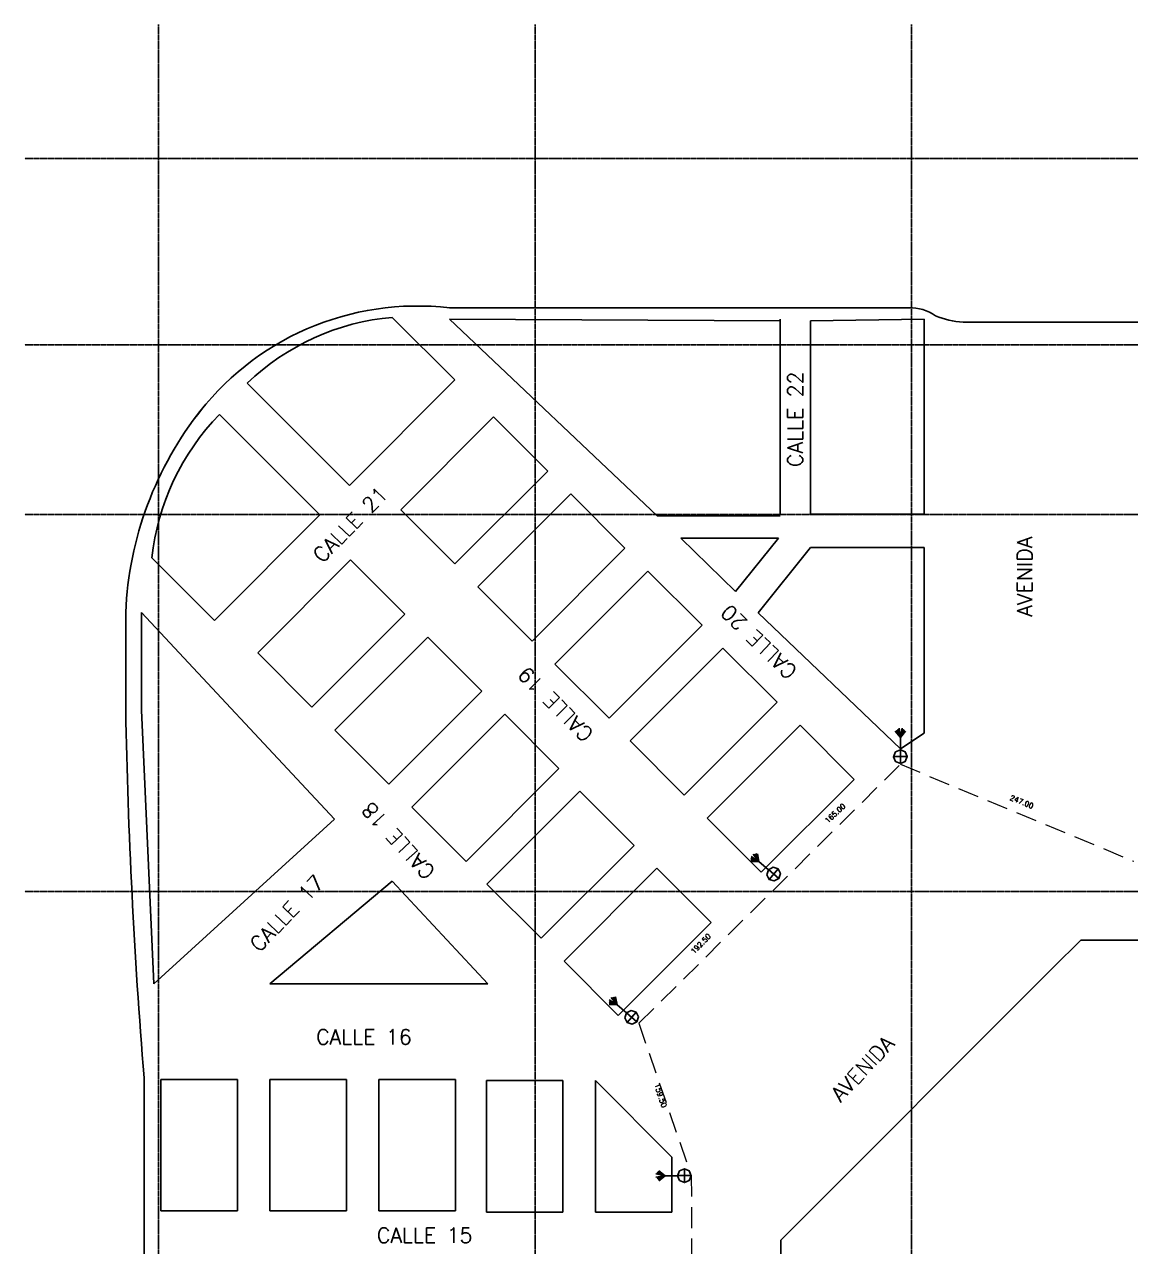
# Model space of a CAD drawing. Header units: inches. Extents: x 736 to 3495, y 736 to 3492.
# Drawn here: x 736 to 1793, y 2325 to 3492 of the extents above; entities that cross this region are included whole.
import ezdxf

# ---------------------------------------------------------------- set-up
doc = ezdxf.new("R2010")
doc.units = ezdxf.units.IN
doc.header["$MEASUREMENT"] = 0
doc.linetypes.add('CENTER', pattern=[2, 1.25, -0.25, 0.25, -0.25])
doc.linetypes.add('HIDDEN', pattern=[0.375, 0.25, -0.125])
doc.layers.get('0').update_dxf_attribs({"linetype": 'CONTINUOUS'})
doc.layers.get('Defpoints').update_dxf_attribs({"linetype": 'CONTINUOUS'})
for name, color, linetype in [('CABLES', 170, 'CONTINUOUS'), ('CAJA NAP', 90, 'CONTINUOUS'), ('CALLES', 6, 'CONTINUOUS'), ('CALLES NOMBRES', 10, 'CONTINUOUS'), ('COTAS', 130, 'CONTINUOUS'), ('GRID', 9, 'CENTER'), ('POSTES', 2, 'CONTINUOUS')]:
    doc.layers.add(name, color=color, linetype=linetype)
doc.styles.add('ARCHITXT', font='simplex.shx')
doc.dimstyles.new('RGA1-8', dxfattribs={"dimtxt": 0.0938, "dimasz": 0.125, "dimexe": 0.09375, "dimexo": 0.125, "dimgap": 0.0625, "dimtad": 1, "dimdec": 6, "dimrnd": 0.5, "dimzin": 3, "dimdsep": 46, "dimlunit": 4, "dimtxsty": 'ARCHITXT', "dimcen": 0.1875, "dimdle": 0.09375, "dimclrd": 256, "dimclre": 256, "dimadec": 0, "dimazin": 0, "dimtfac": 1, "dimtdec": 6, "dimtmove": 2, "dimatfit": 3, "dimfxl": 1, "dimtolj": 1, "dimtzin": 3, "dimarcsym": 0})

# ---------------------------------------------------------------- blocks, each defined once
blk = doc.blocks.new('*D233')
at = {"layer": 'COTAS', "linetype": 'ByBlock', "lineweight": -2, "transparency": 16777216}
for p, q in [((1573.1, 2792.9), (1573, 2792.8)), ((1802.7, 2701.9), (1802.6, 2701.8))]:
    blk.add_line(p, q, dxfattribs=at)
at = {"layer": 'Defpoints', "color": 0, "linetype": 'ByBlock', "lineweight": -3, "transparency": 16777216}
for p in [(1573, 2792.8), (1802.6, 2701.7), (1802.6, 2701.7)]:
    blk.add_point(p, dxfattribs=at)
at = {"layer": 'COTAS', "color": 0, "linetype": 'ByBlock', "lineweight": -3, "transparency": 16777216, "insert": (1688.8, 2749.6), "char_height": 5, "attachment_point": 5, "rotation": 338.3764, "style": 'ARCHITXT'}
blk.add_mtext('\\A1;247.00', dxfattribs=at)
blk = doc.blocks.new('*D236')
at = {"layer": 'COTAS', "linetype": 'ByBlock', "lineweight": -2, "transparency": 16777216}
for p, q in [((1572.9, 2792.9), (1572.9, 2792.8)), ((1451.7, 2680.7), (1451.8, 2680.7))]:
    blk.add_line(p, q, dxfattribs=at)
at = {"layer": 'Defpoints', "color": 0, "linetype": 'ByBlock', "lineweight": -3, "transparency": 16777216}
for p in [(1573, 2792.8), (1573, 2792.8), (1451.8, 2680.6)]:
    blk.add_point(p, dxfattribs=at)
at = {"layer": 'COTAS', "color": 0, "linetype": 'ByBlock', "lineweight": -3, "transparency": 16777216, "insert": (1510.6, 2738.6), "char_height": 5, "attachment_point": 5, "rotation": 42.7897, "style": 'ARCHITXT'}
blk.add_mtext('\\A1;165.00', dxfattribs=at)
blk = doc.blocks.new('*D239')
at = {"layer": 'COTAS', "linetype": 'ByBlock', "lineweight": -2, "transparency": 16777216}
for p, q in [((1451.7, 2680.7), (1451.7, 2680.7)), ((1316.2, 2543.9), (1316.2, 2543.9))]:
    blk.add_line(p, q, dxfattribs=at)
at = {"layer": 'Defpoints', "color": 0, "linetype": 'ByBlock', "lineweight": -3, "transparency": 16777216}
for p in [(1451.8, 2680.6), (1451.8, 2680.6), (1316.3, 2543.8)]:
    blk.add_point(p, dxfattribs=at)
at = {"layer": 'COTAS', "color": 0, "linetype": 'ByBlock', "lineweight": -3, "transparency": 16777216, "insert": (1382.2, 2614), "char_height": 5, "attachment_point": 5, "rotation": 45.2843, "style": 'ARCHITXT'}
blk.add_mtext('\\A1;192.50', dxfattribs=at)
blk = doc.blocks.new('*D267')
at = {"layer": 'COTAS', "linetype": 'ByBlock', "lineweight": -2, "transparency": 16777216}
for p, q in [((1316.3, 2543.9), (1316.3, 2543.9)), ((1366.7, 2392.6), (1366.7, 2392.6))]:
    blk.add_line(p, q, dxfattribs=at)
at = {"layer": 'Defpoints', "color": 0, "linetype": 'ByBlock', "lineweight": -3, "transparency": 16777216}
for p in [(1316.2, 2543.9), (1316.2, 2543.9), (1366.6, 2392.6)]:
    blk.add_point(p, dxfattribs=at)
at = {"layer": 'COTAS', "color": 0, "linetype": 'ByBlock', "lineweight": -3, "transparency": 16777216, "insert": (1343.8, 2469.1), "char_height": 5, "attachment_point": 5, "rotation": 288.4244, "style": 'ARCHITXT'}
blk.add_mtext('\\A1;159.50', dxfattribs=at)
blk = doc.blocks.new('*D291')
at = {"layer": 'COTAS', "linetype": 'ByBlock', "lineweight": -2, "transparency": 16777216}
for p, q in [((1366.6, 2392.6), (1366.6, 2392.6)), ((1364, 2190.9), (1364, 2190.9))]:
    blk.add_line(p, q, dxfattribs=at)
at = {"layer": 'Defpoints', "color": 0, "linetype": 'ByBlock', "lineweight": -3, "transparency": 16777216}
for p in [(1366.7, 2392.6), (1366.7, 2392.6), (1364.1, 2190.9)]:
    blk.add_point(p, dxfattribs=at)
at = {"layer": 'COTAS', "color": 0, "linetype": 'ByBlock', "lineweight": -3, "transparency": 16777216, "insert": (1362.8, 2291.8), "char_height": 5, "attachment_point": 5, "rotation": 269.2521, "style": 'ARCHITXT'}
blk.add_mtext('\\A1;202.00', dxfattribs=at)

msp = doc.modelspace()

# ---------------------------------------------------------------- linework, layer by layer
at = {"lineweight": -3}
for p, q in [((1142.265, 3221.304), (1581.018, 3221.304)), ((1632.784, 3207.749), (2924.97, 3207.749)), ((832.727, 2930.506), (832.727, 2837.18)), ((850.286, 2486.064), (850.286, 1203.749))]:
    msp.add_line(p, q, dxfattribs=at)
for centre, radius, start, end in [((1111.234, 2958.845), 264.287, 83.257092, 143.714195), ((1583.135, 3182.153), 39.208, 53.748986, 93.095015), ((1636.028, 3283.155), 75.475, 246.820836, 267.536458), ((1166.873, 2916.064), 334.459, 141.439205, 177.52524), ((6508.481, 2945.026), 5676.779, 181.088562, 184.637366)]:
    msp.add_arc(centre, radius, start, end, dxfattribs=at)
at = {"layer": 'CABLES', "linetype": 'HIDDEN', "lineweight": 5, "ltscale": 80}
for p, q in [((1322.974, 2538.045), (1573.01, 2785.431)), ((1573.01, 2785.431), (1795.935, 2692.819)), ((1322.974, 2538.045), (1373.109, 2392.526)), ((1373.109, 2392.526), (1374.692, 1799.134))]:
    msp.add_line(p, q, dxfattribs=at)
at = {"layer": 'CAJA NAP', "lineweight": -3}
for p, q in [((1572.831, 2811.172), (1568.043, 2817.149)), ((1572.831, 2811.172), (1568.043, 2817.149)), ((1572.831, 2811.172), (1569.206, 2818.08)), ((1572.831, 2811.172), (1569.206, 2818.08)), ((1572.831, 2811.172), (1570.349, 2818.996)), ((1572.831, 2811.172), (1570.349, 2818.996)), ((1572.831, 2811.172), (1571.602, 2820)), ((1572.831, 2811.172), (1571.602, 2820)), ((1572.831, 2811.172), (1574.548, 2820)), ((1572.831, 2811.172), (1574.548, 2820)), ((1572.831, 2811.172), (1575.849, 2818.996)), ((1572.831, 2811.172), (1575.849, 2818.996)), ((1572.831, 2811.172), (1576.944, 2818.08)), ((1572.831, 2811.172), (1576.944, 2818.08)), ((1572.831, 2811.172), (1577.617, 2817.149)), ((1572.831, 2811.172), (1577.617, 2817.149)), ((1572.831, 2799.284), (1572.831, 2811.172)), ((1572.831, 2799.284), (1572.831, 2811.172)), ((1437.692, 2692.498), (1430.185, 2697.302)), ((1437.692, 2692.498), (1430.185, 2697.302)), ((1437.692, 2692.498), (1432.1, 2699.541)), ((1437.692, 2692.498), (1432.1, 2699.541)), ((1437.692, 2692.498), (1433.708, 2699.877)), ((1437.692, 2692.498), (1433.708, 2699.877)), ((1437.692, 2692.498), (1435.116, 2700.114)), ((1437.692, 2692.498), (1435.116, 2700.114)), ((1437.692, 2692.498), (1436.261, 2700.021)), ((1437.692, 2692.498), (1436.261, 2700.021)), ((1437.692, 2692.498), (1430.038, 2692.745)), ((1437.692, 2692.498), (1430.038, 2692.745)), ((1437.692, 2692.498), (1430.086, 2694.234)), ((1437.692, 2692.498), (1430.086, 2694.234)), ((1437.692, 2692.498), (1430.133, 2695.698)), ((1437.692, 2692.498), (1430.133, 2695.698)), ((1446.726, 2684.771), (1437.692, 2692.498)), ((1446.726, 2684.771), (1437.692, 2692.498)), ((1302.171, 2555.677), (1294.565, 2557.413)), ((1302.171, 2555.677), (1294.565, 2557.413)), ((1302.171, 2555.677), (1294.612, 2558.877)), ((1302.171, 2555.677), (1294.612, 2558.877)), ((1302.171, 2555.677), (1294.664, 2560.482)), ((1302.171, 2555.677), (1294.664, 2560.482)), ((1302.171, 2555.677), (1296.578, 2562.72)), ((1302.171, 2555.677), (1296.578, 2562.72)), ((1302.171, 2555.677), (1298.187, 2563.056)), ((1302.171, 2555.677), (1298.187, 2563.056)), ((1302.171, 2555.677), (1299.595, 2563.294)), ((1302.171, 2555.677), (1299.595, 2563.294)), ((1302.171, 2555.677), (1300.74, 2563.2)), ((1302.171, 2555.677), (1300.74, 2563.2)), ((1302.171, 2555.677), (1294.516, 2555.924)), ((1302.171, 2555.677), (1294.516, 2555.924)), ((1311.205, 2547.95), (1302.171, 2555.677)), ((1311.205, 2547.95), (1302.171, 2555.677)), ((1348.109, 2392.491), (1339.283, 2394.22)), ((1348.109, 2392.491), (1339.283, 2394.22)), ((1348.109, 2392.491), (1340.289, 2395.52)), ((1348.109, 2392.491), (1340.289, 2395.52)), ((1348.109, 2392.491), (1341.206, 2396.614)), ((1348.109, 2392.491), (1341.206, 2396.614)), ((1348.109, 2392.491), (1342.138, 2397.286)), ((1348.109, 2392.491), (1342.138, 2397.286)), ((1348.109, 2392.491), (1339.279, 2391.274)), ((1348.109, 2392.491), (1339.279, 2391.274)), ((1348.109, 2392.491), (1340.281, 2390.02)), ((1348.109, 2392.491), (1340.281, 2390.02)), ((1348.109, 2392.491), (1341.195, 2388.875)), ((1348.109, 2392.491), (1341.195, 2388.875)), ((1348.109, 2392.491), (1342.125, 2387.712)), ((1348.109, 2392.491), (1342.125, 2387.712)), ((1359.996, 2392.475), (1348.109, 2392.491)), ((1359.996, 2392.475), (1348.109, 2392.491))]:
    msp.add_line(p, q, dxfattribs=at)
at = {"layer": 'CALLES', "lineweight": -3}
for p, q in [((1142.265, 3210.494), (1458.066, 3209.042)), ((1340.596, 3022.722), (1142.265, 3210.494)), ((1458.066, 3024.433), (1458.066, 3210.494)), ((1595.609, 3210.494), (1486.939, 3209.042)), ((1595.609, 3210.494), (1595.609, 3024.433)), ((1486.939, 3209.042), (1486.939, 3024.433)), ((1184.292, 3117.236), (1095.557, 3028.501)), ((1236.037, 3065.491), (1184.292, 3117.236)), ((1236.037, 3065.491), (1147.301, 2976.757)), ((1257.956, 3043.573), (1169.22, 2954.837)), ((1309.701, 2991.828), (1257.956, 3043.573)), ((1595.609, 3024.433), (1486.939, 3024.433)), ((1458.066, 3022.722), (1340.596, 3022.722)), ((1415.5, 2950.3), (1363.113, 3001.404)), ((1363.113, 3001.404), (1456.328, 3001.404)), ((1415.5, 2950.3), (1456.328, 3001.404)), ((1309.701, 2991.828), (1220.964, 2903.094)), ((1436.87, 2929.95), (1486.939, 2992.621)), ((1486.939, 2992.621), (1595.609, 2992.621)), ((1595.609, 2992.621), (1595.609, 2815.266)), ((1047.609, 2980.552), (958.873, 2891.817)), ((1099.353, 2928.807), (1047.609, 2980.552)), ((1331.619, 2969.909), (1242.884, 2881.174)), ((1383.364, 2918.164), (1331.619, 2969.909)), ((847.767, 2837.18), (847.767, 2930.506)), ((847.767, 2930.506), (1032.176, 2732.943)), ((1573.01, 2800.309), (1436.87, 2929.95)), ((1099.353, 2928.807), (1010.617, 2840.073)), ((1383.364, 2918.164), (1294.627, 2829.43)), ((1121.272, 2906.889), (1032.537, 2818.153)), ((1173.017, 2855.144), (1121.272, 2906.889)), ((1403.342, 2896.422), (1314.606, 2807.687)), ((1455.087, 2844.677), (1403.342, 2896.422)), ((1173.017, 2855.144), (1084.28, 2766.41)), ((1455.087, 2844.677), (1366.35, 2755.943)), ((1194.935, 2833.225), (1106.2, 2744.49)), ((1246.68, 2781.481), (1194.935, 2833.225)), ((1477.005, 2822.759), (1388.269, 2734.025)), ((1528.75, 2771.014), (1477.005, 2822.759)), ((1573.01, 2800.309), (1595.609, 2815.266)), ((1246.68, 2781.481), (1157.944, 2692.746)), ((1528.75, 2771.014), (1440.013, 2682.28)), ((1266.658, 2759.738), (1177.923, 2671.003)), ((1318.403, 2707.993), (1266.658, 2759.738)), ((1032.176, 2732.943), (859.759, 2575.883)), ((1318.403, 2707.993), (1229.666, 2619.259)), ((1340.321, 2686.075), (1251.586, 2597.34)), ((1392.066, 2634.33), (1340.321, 2686.075)), ((1087.246, 2673.944), (970.47, 2575.883)), ((1087.246, 2673.944), (1178.778, 2575.883)), ((1392.066, 2634.33), (1303.33, 2545.596)), ((1745.142, 2617.437), (1718.944, 2591.24)), ((1810.437, 2617.437), (1745.142, 2617.437)), ((1178.778, 2575.883), (970.47, 2575.883)), ((939.473, 2484.551), (866.295, 2484.551)), ((866.295, 2484.551), (866.295, 2359.061)), ((939.473, 2484.551), (939.471, 2359.061)), ((1043.648, 2484.551), (970.47, 2484.551)), ((970.47, 2484.551), (970.47, 2359.061)), ((1043.648, 2484.551), (1043.647, 2359.061)), ((1147.824, 2484.551), (1074.646, 2484.551)), ((1074.646, 2484.551), (1074.646, 2359.061)), ((1147.824, 2484.551), (1147.823, 2359.061)), ((1250.503, 2483.304), (1177.325, 2483.304)), ((1177.325, 2483.304), (1177.325, 2357.813)), ((1250.503, 2483.304), (1250.501, 2357.813)), ((1281.501, 2483.304), (1281.501, 2357.813)), ((1354.678, 2410.126), (1354.677, 2357.813)), ((1458.813, 1907.519), (1458.813, 2331.108))]:
    msp.add_line(p, q, dxfattribs=at)
at = {"layer": 'CALLES'}
msp.add_line((847.767, 2837.18), (859.759, 2575.883), dxfattribs=at)
at = {"layer": 'CALLES', "linetype": 'Continuous'}
for points in [[(1147.222, 3152.542), (1087.483, 3212.281)], [(1046.424, 3051.745), (1147.222, 3152.542)], [(1046.424, 3051.745), (948.843, 3149.326)], [(1018.238, 3023.558), (922.317, 3119.479)], [(917.44, 2922.761), (1018.238, 3023.558)], [(1147.301, 2976.755), (1095.557, 3028.501)], [(917.44, 2922.761), (857.702, 2982.5)], [(1220.965, 2903.092), (1169.22, 2954.837)], [(1010.617, 2840.071), (958.873, 2891.817)], [(1294.628, 2829.428), (1242.884, 2881.174)], [(1084.281, 2766.408), (1032.537, 2818.153)], [(1366.351, 2755.941), (1314.606, 2807.687)], [(1157.944, 2692.745), (1106.2, 2744.49)], [(1440.014, 2682.278), (1388.269, 2734.025)], [(1229.667, 2619.257), (1177.923, 2671.003)], [(1303.33, 2545.594), (1251.586, 2597.34)], [(1458.813, 2331.108), (1718.944, 2591.24)], [(1354.678, 2410.126), (1281.501, 2483.304)], [(939.473, 2359.06), (866.295, 2359.061)], [(896.373, 2359.061), (893.838, 2359.061)], [(1043.648, 2359.06), (970.47, 2359.061)], [(1147.824, 2359.06), (1074.646, 2359.061)], [(1250.503, 2357.812), (1177.325, 2357.813)], [(1354.679, 2357.812), (1281.501, 2357.813)]]:
    msp.add_lwpolyline(points, dxfattribs=at)
at = {"layer": 'CALLES', "lineweight": -3}
for centre, radius, start, end in [((1107.461, 2984.15), 229.004, 95.004874, 133.839849), ((1088.825, 2957.205), 232.504, 135.737719, 173.754194)]:
    msp.add_arc(centre, radius, start, end, dxfattribs=at)
at = {"layer": 'GRID'}
for p, q in [((864, 3492), (864, 736)), ((1224, 3492), (1224, 736)), ((1224, 3492), (1224, 736)), ((1583.5, 3492), (1583.5, 736)), ((3492, 3364), (736, 3364)), ((3492, 3186), (736, 3186)), ((3492, 3024), (736, 3024)), ((3492, 2664), (736, 2664))]:
    msp.add_line(p, q, dxfattribs=at)
at = {"layer": 'POSTES', "lineweight": -3}
for p, q in [((1579.422, 2792.762), (1566.28, 2792.762)), ((1579.422, 2792.762), (1566.28, 2792.762)), ((1572.954, 2786.194), (1572.954, 2799.234)), ((1572.954, 2786.194), (1572.954, 2799.234)), ((1456.754, 2676.356), (1446.844, 2684.832)), ((1456.754, 2676.356), (1446.844, 2684.832)), ((1455.966, 2685.54), (1447.424, 2675.553)), ((1455.966, 2685.54), (1447.424, 2675.553)), ((1321.232, 2539.535), (1311.323, 2548.011)), ((1321.232, 2539.535), (1311.323, 2548.011)), ((1320.445, 2548.719), (1311.903, 2538.732)), ((1320.445, 2548.719), (1311.903, 2538.732)), ((1366.527, 2399.057), (1366.509, 2385.915)), ((1366.527, 2399.057), (1366.509, 2385.915)), ((1373.086, 2392.581), (1360.047, 2392.598)), ((1373.086, 2392.581), (1360.047, 2392.598))]:
    msp.add_line(p, q, dxfattribs=at)
for points in [[(1568.205, 2797.339), (1566.309, 2792.693), (1568.253, 2788.067), (1572.899, 2786.171), (1577.526, 2788.116), (1579.422, 2792.762), (1577.477, 2797.388), (1572.831, 2799.284)], [(1445.197, 2679.991), (1447.495, 2675.531), (1452.274, 2674.001), (1456.735, 2676.3), (1458.265, 2681.079), (1455.966, 2685.54), (1451.187, 2687.069), (1446.726, 2684.771)], [(1309.675, 2543.171), (1311.974, 2538.71), (1316.753, 2537.18), (1321.214, 2539.479), (1322.743, 2544.258), (1320.445, 2548.719), (1315.666, 2550.248), (1311.205, 2547.95)], [(1361.934, 2387.846), (1366.578, 2385.944), (1371.207, 2387.882), (1373.109, 2392.526), (1371.171, 2397.155), (1366.527, 2399.057), (1361.898, 2397.119), (1359.996, 2392.475)]]:
    msp.add_lwpolyline(points, close=True, dxfattribs=at)

# ---------------------------------------------------------------- texts
at = {"layer": 'CALLES NOMBRES', "lineweight": -3, "char_height": 14.4022, "attachment_point": 1, "style": 'ARCHITXT'}
for s, width, heights, insert, rotation in [('CALLE 22', 119.17537, [9.057], (1465.156, 3069.236), 89.999925), ('CALLE 21', 99.11445, [0], (1010.273, 2986.834), 45.637228), ('AVENIDA', 99.11445, [0], (1684.314, 2926.301), 90), ('CALLE 20', 134.9132, [0], (1465.326, 2865.231), 135.772938), ('CALLE 19', 99.11445, [0], (1270.538, 2805.338), 134.999925), ('CALLE 18', 102.16235, [0], (1118.862, 2673.944), 132.738439), ('CALLE 17', 109.826, [0], (949.962, 2615.036), 46.298357), ('AVENIDA', 99.11445, [0], (1505.285, 2471.951), 46.601807)]:
    msp.add_mtext_dynamic_manual_height_columns(s, width=width, gutter_width=72.011, heights=heights, dxfattribs=dict(at, insert=insert, rotation=rotation))
for s, width, heights, insert in [('CALLE 16', 99.11445, [14.402], (1014.661, 2532.28)), ('CALLE 15', 110.58344, [0], (1072.641, 2342.826))]:
    msp.add_mtext_dynamic_manual_height_columns(s, width=width, gutter_width=72.011, heights=heights, dxfattribs=dict(at, insert=insert))

# ---------------------------------------------------------------- dimensions: what is measured, and where the dimension line sits
at = {"layer": 'COTAS', "linetype": 'ByBlock', "lineweight": -3}
for p1, p2, picture, middle in [((1451.814, 2680.625), (1572.954, 2792.762), '*D236', (1510.643, 2738.574)), ((1573.006, 2792.762), (1802.61, 2701.746), '*D233', (1688.752, 2749.636)), ((1316.293, 2543.804), (1451.762, 2680.625), '*D239', (1382.207, 2614.018)), ((1366.607, 2392.59), (1316.204, 2543.892), '*D267', (1343.837, 2469.051)), ((1364.092, 2190.888), (1366.726, 2392.629), '*D291', (1362.847, 2291.792))]:
    dim = msp.add_aligned_dim(p1=p1, p2=p2, distance=0, dimstyle='RGA1-8', override={"dimtxt": 5, "dimdec": 2, "dimlunit": 2, "dimsd1": 1, "dimsd2": 1}, dxfattribs=at)
    dim.commit()
    dim.dimension.update_dxf_attribs({"geometry": picture, "text_midpoint": middle})

doc.saveas('drawing.dxf')
